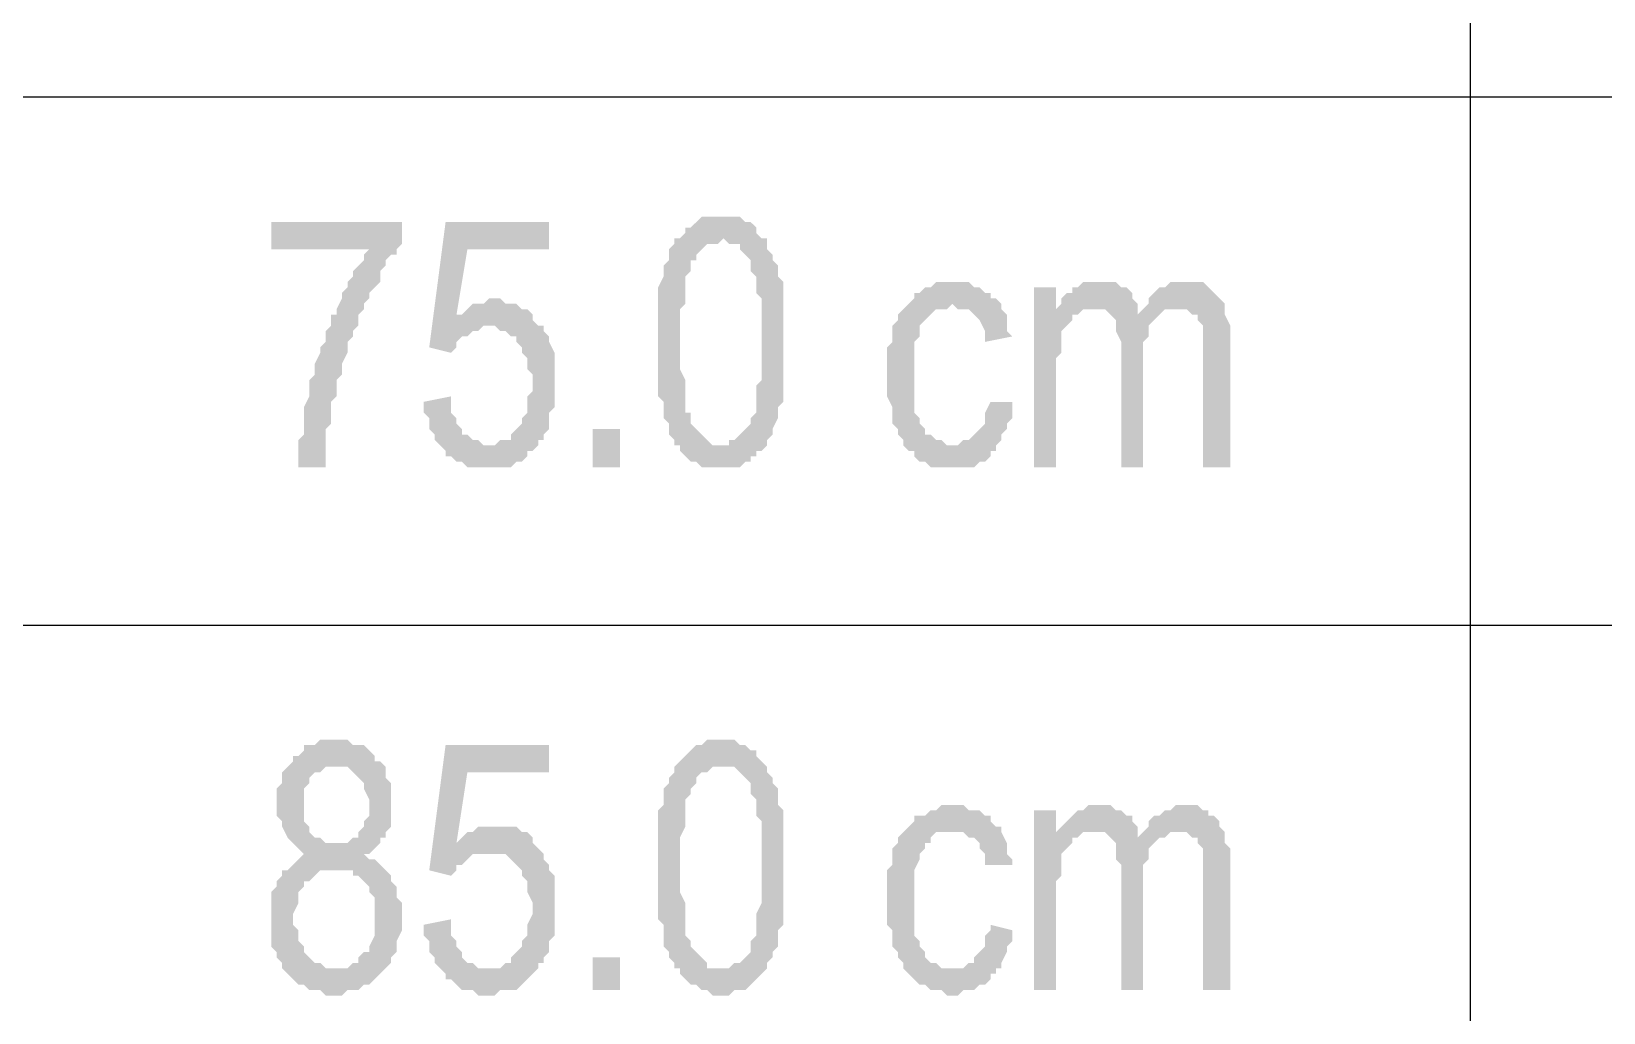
# Model space of a CAD drawing. Header units: inches. Extents: x 1387 to 2676, y -3005 to -2136.
# Drawn here: x 2560.164 to 2562.568, y -2148.621 to -2147.12 of the extents above; entities that cross this region are included whole.
import ezdxf

# ---------------------------------------------------------------- set-up
doc = ezdxf.new("R2010")
doc.units = ezdxf.units.IN
doc.header["$MEASUREMENT"] = 0
doc.layers.add('SAZE_DRAWINGS', color=7, linetype='Continuous')

msp = doc.modelspace()

# ---------------------------------------------------------------- hatches: boundary and pattern name
at = {"layer": 'SAZE_DRAWINGS'}
for points in [[(2560.730257, -2147.412061), (2560.530257, -2147.412061), (2560.530257, -2147.453728), (2560.680257, -2147.453728), (2560.671924, -2147.462061), (2560.671924, -2147.470394), (2560.66359, -2147.478728), (2560.655257, -2147.487061), (2560.655257, -2147.495394), (2560.646924, -2147.503728), (2560.646924, -2147.512061), (2560.63859, -2147.520394), (2560.63859, -2147.528728), (2560.630257, -2147.545394), (2560.630257, -2147.553728), (2560.621924, -2147.553728), (2560.621924, -2147.570394), (2560.61359, -2147.578728), (2560.61359, -2147.587061), (2560.61359, -2147.595394), (2560.605257, -2147.603728), (2560.605257, -2147.612061), (2560.596924, -2147.628728), (2560.596924, -2147.637061), (2560.596924, -2147.645394), (2560.58859, -2147.653728), (2560.58859, -2147.662061), (2560.58859, -2147.678728), (2560.58859, -2147.678728), (2560.580257, -2147.695394), (2560.580257, -2147.703728), (2560.580257, -2147.712061), (2560.580257, -2147.728728), (2560.580257, -2147.737061), (2560.571924, -2147.745394), (2560.571924, -2147.753728), (2560.571924, -2147.762061), (2560.571924, -2147.778728), (2560.571924, -2147.787061), (2560.61359, -2147.787061), (2560.61359, -2147.770394), (2560.61359, -2147.762061), (2560.61359, -2147.753728), (2560.61359, -2147.737061), (2560.61359, -2147.728728), (2560.621924, -2147.720394), (2560.621924, -2147.712061), (2560.621924, -2147.695394), (2560.621924, -2147.687061), (2560.630257, -2147.678728), (2560.630257, -2147.678728), (2560.630257, -2147.662061), (2560.630257, -2147.653728), (2560.63859, -2147.645394), (2560.63859, -2147.637061), (2560.63859, -2147.628728), (2560.646924, -2147.612061), (2560.646924, -2147.603728), (2560.646924, -2147.595394), (2560.655257, -2147.587061), (2560.655257, -2147.578728), (2560.66359, -2147.570394), (2560.66359, -2147.553728), (2560.671924, -2147.545394), (2560.671924, -2147.537061), (2560.680257, -2147.528728), (2560.680257, -2147.520394), (2560.68859, -2147.512061), (2560.696924, -2147.503728), (2560.696924, -2147.487061), (2560.705257, -2147.478728), (2560.705257, -2147.470394), (2560.71359, -2147.462061), (2560.721924, -2147.462061), (2560.721924, -2147.453728), (2560.730257, -2147.445394)], [(2560.955257, -2147.412061), (2560.796924, -2147.412061), (2560.771924, -2147.603728), (2560.805257, -2147.612061), (2560.81359, -2147.603728), (2560.81359, -2147.595394), (2560.821924, -2147.587061), (2560.830257, -2147.587061), (2560.830257, -2147.587061), (2560.83859, -2147.578728), (2560.846924, -2147.578728), (2560.855257, -2147.570394), (2560.86359, -2147.570394), (2560.93859, -2147.570394), (2560.93859, -2147.570394), (2560.930257, -2147.562061), (2560.81359, -2147.553728), (2560.830257, -2147.453728), (2560.955257, -2147.453728)], [(2561.221924, -2147.403728), (2561.18859, -2147.403728), (2561.180257, -2147.412061), (2561.180257, -2147.412061), (2561.171924, -2147.420394), (2561.16359, -2147.420394), (2561.16359, -2147.428728), (2561.155257, -2147.437061), (2561.146924, -2147.437061), (2561.221924, -2147.437061), (2561.221924, -2147.437061), (2561.230257, -2147.445394), (2561.23859, -2147.445394), (2561.246924, -2147.445394), (2561.246924, -2147.453728), (2561.255257, -2147.462061), (2561.26359, -2147.470394), (2561.26359, -2147.470394), (2561.26359, -2147.478728), (2561.26359, -2147.487061), (2561.271924, -2147.495394), (2561.271924, -2147.503728), (2561.271924, -2147.512061), (2561.271924, -2147.520394), (2561.280257, -2147.528728), (2561.280257, -2147.545394), (2561.280257, -2147.553728), (2561.280257, -2147.570394), (2561.280257, -2147.578728), (2561.280257, -2147.595394), (2561.280257, -2147.595394), (2561.280257, -2147.612061), (2561.280257, -2147.628728), (2561.280257, -2147.637061), (2561.280257, -2147.653728), (2561.271924, -2147.662061), (2561.271924, -2147.678728), (2561.271924, -2147.687061), (2561.271924, -2147.695394), (2561.271924, -2147.703728), (2561.26359, -2147.712061), (2561.26359, -2147.712061), (2561.26359, -2147.720394), (2561.26359, -2147.720394), (2561.255257, -2147.728728), (2561.246924, -2147.737061), (2561.23859, -2147.745394), (2561.230257, -2147.745394), (2561.230257, -2147.753728), (2561.221924, -2147.753728), (2561.155257, -2147.753728), (2561.155257, -2147.762061), (2561.16359, -2147.770394), (2561.171924, -2147.778728), (2561.180257, -2147.778728), (2561.18859, -2147.787061), (2561.18859, -2147.787061), (2561.196924, -2147.787061), (2561.205257, -2147.787061), (2561.221924, -2147.787061), (2561.221924, -2147.787061), (2561.230257, -2147.787061), (2561.23859, -2147.787061), (2561.246924, -2147.787061), (2561.255257, -2147.778728), (2561.26359, -2147.778728), (2561.26359, -2147.770394), (2561.271924, -2147.770394), (2561.271924, -2147.762061), (2561.280257, -2147.762061), (2561.28859, -2147.753728), (2561.28859, -2147.745394), (2561.296924, -2147.737061), (2561.296924, -2147.728728), (2561.305257, -2147.712061), (2561.305257, -2147.703728), (2561.305257, -2147.703728), (2561.305257, -2147.695394), (2561.31359, -2147.687061), (2561.31359, -2147.678728), (2561.31359, -2147.662061), (2561.31359, -2147.653728), (2561.31359, -2147.645394), (2561.31359, -2147.637061), (2561.31359, -2147.620394), (2561.31359, -2147.612061), (2561.31359, -2147.595394), (2561.31359, -2147.587061), (2561.31359, -2147.578728), (2561.31359, -2147.562061), (2561.31359, -2147.553728), (2561.31359, -2147.545394), (2561.31359, -2147.528728), (2561.31359, -2147.520394), (2561.31359, -2147.512061), (2561.31359, -2147.503728), (2561.305257, -2147.495394), (2561.305257, -2147.487061), (2561.305257, -2147.478728), (2561.296924, -2147.470394), (2561.296924, -2147.462061), (2561.28859, -2147.453728), (2561.28859, -2147.437061), (2561.280257, -2147.437061), (2561.271924, -2147.428728), (2561.271924, -2147.420394), (2561.26359, -2147.412061), (2561.255257, -2147.412061), (2561.255257, -2147.412061), (2561.246924, -2147.403728), (2561.23859, -2147.403728), (2561.230257, -2147.403728)], [(2561.146924, -2147.437061), (2561.146924, -2147.445394), (2561.13859, -2147.453728), (2561.13859, -2147.470394), (2561.130257, -2147.478728), (2561.130257, -2147.487061), (2561.130257, -2147.487061), (2561.130257, -2147.495394), (2561.121924, -2147.512061), (2561.121924, -2147.520394), (2561.121924, -2147.528728), (2561.121924, -2147.537061), (2561.121924, -2147.545394), (2561.121924, -2147.562061), (2561.121924, -2147.570394), (2561.121924, -2147.587061), (2561.121924, -2147.595394), (2561.121924, -2147.603728), (2561.121924, -2147.620394), (2561.121924, -2147.628728), (2561.121924, -2147.645394), (2561.121924, -2147.653728), (2561.121924, -2147.662061), (2561.121924, -2147.678728), (2561.130257, -2147.687061), (2561.130257, -2147.695394), (2561.130257, -2147.703728), (2561.130257, -2147.712061), (2561.13859, -2147.720394), (2561.13859, -2147.728728), (2561.13859, -2147.737061), (2561.146924, -2147.745394), (2561.146924, -2147.753728), (2561.155257, -2147.753728), (2561.221924, -2147.753728), (2561.21359, -2147.753728), (2561.205257, -2147.753728), (2561.196924, -2147.745394), (2561.196924, -2147.745394), (2561.18859, -2147.737061), (2561.180257, -2147.728728), (2561.171924, -2147.720394), (2561.171924, -2147.720394), (2561.171924, -2147.712061), (2561.171924, -2147.703728), (2561.16359, -2147.703728), (2561.16359, -2147.695394), (2561.16359, -2147.687061), (2561.16359, -2147.670394), (2561.16359, -2147.662061), (2561.16359, -2147.653728), (2561.155257, -2147.637061), (2561.155257, -2147.628728), (2561.155257, -2147.612061), (2561.155257, -2147.595394), (2561.155257, -2147.587061), (2561.155257, -2147.570394), (2561.155257, -2147.562061), (2561.155257, -2147.545394), (2561.16359, -2147.537061), (2561.16359, -2147.528728), (2561.16359, -2147.512061), (2561.16359, -2147.503728), (2561.16359, -2147.495394), (2561.171924, -2147.487061), (2561.171924, -2147.478728), (2561.171924, -2147.470394), (2561.180257, -2147.470394), (2561.180257, -2147.462061), (2561.18859, -2147.453728), (2561.196924, -2147.445394), (2561.205257, -2147.445394), (2561.21359, -2147.445394), (2561.221924, -2147.437061)], [(2561.571924, -2147.503728), (2561.571924, -2147.503728), (2561.546924, -2147.503728), (2561.53859, -2147.512061), (2561.530257, -2147.512061), (2561.521924, -2147.520394), (2561.51359, -2147.520394), (2561.51359, -2147.528728), (2561.505257, -2147.537061), (2561.496924, -2147.545394), (2561.48859, -2147.553728), (2561.48859, -2147.562061), (2561.480257, -2147.570394), (2561.480257, -2147.570394), (2561.480257, -2147.587061), (2561.480257, -2147.595394), (2561.471924, -2147.603728), (2561.471924, -2147.612061), (2561.471924, -2147.620394), (2561.471924, -2147.637061), (2561.471924, -2147.645394), (2561.471924, -2147.662061), (2561.471924, -2147.670394), (2561.471924, -2147.678728), (2561.480257, -2147.695394), (2561.480257, -2147.703728), (2561.480257, -2147.712061), (2561.480257, -2147.720394), (2561.48859, -2147.728728), (2561.48859, -2147.737061), (2561.496924, -2147.745394), (2561.496924, -2147.753728), (2561.571924, -2147.753728), (2561.571924, -2147.753728), (2561.56359, -2147.753728), (2561.555257, -2147.745394), (2561.546924, -2147.745394), (2561.53859, -2147.737061), (2561.530257, -2147.737061), (2561.530257, -2147.728728), (2561.530257, -2147.728728), (2561.521924, -2147.720394), (2561.521924, -2147.712061), (2561.51359, -2147.703728), (2561.51359, -2147.695394), (2561.51359, -2147.678728), (2561.51359, -2147.670394), (2561.51359, -2147.662061), (2561.51359, -2147.645394), (2561.51359, -2147.645394), (2561.51359, -2147.628728), (2561.51359, -2147.620394), (2561.51359, -2147.612061), (2561.51359, -2147.595394), (2561.521924, -2147.587061), (2561.521924, -2147.578728), (2561.521924, -2147.570394), (2561.530257, -2147.562061), (2561.530257, -2147.562061), (2561.53859, -2147.553728), (2561.53859, -2147.553728), (2561.546924, -2147.545394), (2561.555257, -2147.545394), (2561.56359, -2147.545394), (2561.571924, -2147.537061), (2561.646924, -2147.537061), (2561.63859, -2147.528728), (2561.630257, -2147.528728), (2561.630257, -2147.520394), (2561.621924, -2147.520394), (2561.61359, -2147.512061), (2561.605257, -2147.512061), (2561.596924, -2147.503728), (2561.58859, -2147.503728), (2561.580257, -2147.503728)], [(2561.730257, -2147.512061), (2561.696924, -2147.512061), (2561.696924, -2147.787061), (2561.730257, -2147.787061), (2561.730257, -2147.637061), (2561.730257, -2147.637061), (2561.730257, -2147.620394), (2561.73859, -2147.612061), (2561.73859, -2147.603728), (2561.73859, -2147.595394), (2561.73859, -2147.587061), (2561.73859, -2147.578728), (2561.746924, -2147.570394), (2561.755257, -2147.562061), (2561.755257, -2147.553728), (2561.76359, -2147.553728), (2561.730257, -2147.545394)], [(2561.796924, -2147.503728), (2561.771924, -2147.503728), (2561.76359, -2147.512061), (2561.755257, -2147.512061), (2561.755257, -2147.520394), (2561.746924, -2147.520394), (2561.73859, -2147.528728), (2561.73859, -2147.537061), (2561.78859, -2147.545394), (2561.78859, -2147.545394), (2561.796924, -2147.545394), (2561.805257, -2147.545394), (2561.81359, -2147.553728), (2561.855257, -2147.553728), (2561.855257, -2147.545394), (2561.855257, -2147.537061), (2561.846924, -2147.528728), (2561.846924, -2147.520394), (2561.83859, -2147.512061), (2561.83859, -2147.512061), (2561.830257, -2147.512061), (2561.821924, -2147.503728), (2561.81359, -2147.503728), (2561.805257, -2147.503728)], [(2561.930257, -2147.503728), (2561.930257, -2147.503728), (2561.905257, -2147.503728), (2561.896924, -2147.512061), (2561.88859, -2147.512061), (2561.880257, -2147.520394), (2561.871924, -2147.528728), (2561.871924, -2147.537061), (2561.86359, -2147.545394), (2561.921924, -2147.545394), (2561.921924, -2147.545394), (2561.930257, -2147.545394), (2561.93859, -2147.553728), (2561.946924, -2147.553728), (2561.946924, -2147.562061), (2561.955257, -2147.570394), (2561.955257, -2147.578728), (2561.955257, -2147.587061), (2561.955257, -2147.595394), (2561.955257, -2147.612061), (2561.955257, -2147.787061), (2561.996924, -2147.787061), (2561.996924, -2147.595394), (2561.996924, -2147.595394), (2561.996924, -2147.578728), (2561.996924, -2147.570394), (2561.98859, -2147.553728), (2561.98859, -2147.545394), (2561.98859, -2147.537061), (2561.980257, -2147.528728), (2561.980257, -2147.528728), (2561.971924, -2147.520394), (2561.96359, -2147.512061), (2561.96359, -2147.512061), (2561.955257, -2147.503728), (2561.946924, -2147.503728), (2561.93859, -2147.503728)], [(2560.871924, -2147.528728), (2560.871924, -2147.528728), (2560.86359, -2147.528728), (2560.855257, -2147.537061), (2560.846924, -2147.537061), (2560.83859, -2147.537061), (2560.830257, -2147.545394), (2560.821924, -2147.553728), (2560.81359, -2147.553728), (2560.930257, -2147.562061), (2560.930257, -2147.553728), (2560.921924, -2147.545394), (2560.91359, -2147.545394), (2560.905257, -2147.537061), (2560.896924, -2147.537061), (2560.88859, -2147.537061), (2560.880257, -2147.528728)], [(2561.646924, -2147.537061), (2561.571924, -2147.537061), (2561.580257, -2147.545394), (2561.596924, -2147.545394), (2561.605257, -2147.553728), (2561.61359, -2147.562061), (2561.61359, -2147.562061), (2561.621924, -2147.578728), (2561.621924, -2147.587061), (2561.621924, -2147.595394), (2561.66359, -2147.587061), (2561.66359, -2147.587061), (2561.655257, -2147.578728), (2561.655257, -2147.562061), (2561.655257, -2147.553728), (2561.646924, -2147.545394)], [(2561.73859, -2147.537061), (2561.730257, -2147.545394), (2561.76359, -2147.553728), (2561.771924, -2147.545394), (2561.780257, -2147.545394), (2561.78859, -2147.545394)], [(2561.86359, -2147.545394), (2561.855257, -2147.553728), (2561.81359, -2147.553728), (2561.821924, -2147.562061), (2561.821924, -2147.562061), (2561.821924, -2147.570394), (2561.821924, -2147.578728), (2561.830257, -2147.595394), (2561.830257, -2147.603728), (2561.830257, -2147.787061), (2561.86359, -2147.787061), (2561.86359, -2147.620394), (2561.86359, -2147.620394), (2561.86359, -2147.603728), (2561.86359, -2147.595394), (2561.871924, -2147.587061), (2561.871924, -2147.578728), (2561.871924, -2147.570394), (2561.880257, -2147.562061), (2561.880257, -2147.562061), (2561.88859, -2147.553728), (2561.896924, -2147.545394), (2561.905257, -2147.545394), (2561.91359, -2147.545394), (2561.921924, -2147.545394)], [(2560.93859, -2147.570394), (2560.86359, -2147.570394), (2560.871924, -2147.570394), (2560.880257, -2147.578728), (2560.88859, -2147.578728), (2560.896924, -2147.587061), (2560.905257, -2147.587061), (2560.905257, -2147.595394), (2560.91359, -2147.603728), (2560.91359, -2147.612061), (2560.921924, -2147.620394), (2560.921924, -2147.628728), (2560.921924, -2147.637061), (2560.930257, -2147.645394), (2560.930257, -2147.662061), (2560.930257, -2147.662061), (2560.930257, -2147.670394), (2560.921924, -2147.678728), (2560.921924, -2147.695394), (2560.921924, -2147.703728), (2560.91359, -2147.712061), (2560.91359, -2147.720394), (2560.905257, -2147.728728), (2560.905257, -2147.728728), (2560.896924, -2147.737061), (2560.896924, -2147.745394), (2560.88859, -2147.745394), (2560.880257, -2147.745394), (2560.871924, -2147.753728), (2560.86359, -2147.753728), (2560.93859, -2147.753728), (2560.93859, -2147.745394), (2560.946924, -2147.745394), (2560.946924, -2147.737061), (2560.955257, -2147.728728), (2560.955257, -2147.720394), (2560.955257, -2147.703728), (2560.96359, -2147.695394), (2560.96359, -2147.687061), (2560.96359, -2147.678728), (2560.96359, -2147.662061), (2560.96359, -2147.653728), (2560.96359, -2147.653728), (2560.96359, -2147.637061), (2560.96359, -2147.628728), (2560.96359, -2147.620394), (2560.96359, -2147.612061), (2560.955257, -2147.595394), (2560.955257, -2147.587061), (2560.946924, -2147.578728), (2560.946924, -2147.570394)], [(2560.805257, -2147.678728), (2560.76359, -2147.687061), (2560.76359, -2147.687061), (2560.76359, -2147.703728), (2560.771924, -2147.712061), (2560.771924, -2147.720394), (2560.771924, -2147.728728), (2560.780257, -2147.737061), (2560.780257, -2147.745394), (2560.78859, -2147.753728), (2560.796924, -2147.762061), (2560.796924, -2147.770394), (2560.805257, -2147.770394), (2560.81359, -2147.778728), (2560.821924, -2147.778728), (2560.830257, -2147.787061), (2560.83859, -2147.787061), (2560.846924, -2147.787061), (2560.855257, -2147.787061), (2560.86359, -2147.787061), (2560.86359, -2147.787061), (2560.871924, -2147.787061), (2560.880257, -2147.787061), (2560.88859, -2147.787061), (2560.896924, -2147.787061), (2560.905257, -2147.778728), (2560.91359, -2147.778728), (2560.921924, -2147.770394), (2560.921924, -2147.762061), (2560.930257, -2147.762061), (2560.93859, -2147.753728), (2560.86359, -2147.753728), (2560.86359, -2147.753728), (2560.855257, -2147.753728), (2560.846924, -2147.745394), (2560.83859, -2147.745394), (2560.830257, -2147.737061), (2560.821924, -2147.737061), (2560.821924, -2147.728728), (2560.81359, -2147.720394), (2560.81359, -2147.712061), (2560.805257, -2147.703728), (2560.805257, -2147.695394)], [(2561.630257, -2147.687061), (2561.630257, -2147.687061), (2561.621924, -2147.703728), (2561.621924, -2147.720394), (2561.61359, -2147.728728), (2561.605257, -2147.737061), (2561.605257, -2147.737061), (2561.596924, -2147.745394), (2561.58859, -2147.745394), (2561.580257, -2147.753728), (2561.571924, -2147.753728), (2561.496924, -2147.753728), (2561.505257, -2147.762061), (2561.51359, -2147.762061), (2561.51359, -2147.770394), (2561.521924, -2147.778728), (2561.530257, -2147.778728), (2561.53859, -2147.787061), (2561.546924, -2147.787061), (2561.555257, -2147.787061), (2561.56359, -2147.787061), (2561.571924, -2147.787061), (2561.580257, -2147.787061), (2561.58859, -2147.787061), (2561.596924, -2147.787061), (2561.605257, -2147.787061), (2561.61359, -2147.778728), (2561.621924, -2147.778728), (2561.630257, -2147.770394), (2561.630257, -2147.762061), (2561.63859, -2147.762061), (2561.63859, -2147.753728), (2561.646924, -2147.745394), (2561.646924, -2147.737061), (2561.655257, -2147.728728), (2561.655257, -2147.720394), (2561.66359, -2147.712061), (2561.66359, -2147.703728), (2561.66359, -2147.687061)], [(2560.630257, -2148.203728), (2560.605257, -2148.203728), (2560.596924, -2148.212061), (2560.580257, -2148.212061), (2560.580257, -2148.220394), (2560.571924, -2148.228728), (2560.56359, -2148.228728), (2560.56359, -2148.237061), (2560.555257, -2148.245394), (2560.546924, -2148.253728), (2560.546924, -2148.262061), (2560.546924, -2148.270394), (2560.53859, -2148.278728), (2560.53859, -2148.295394), (2560.53859, -2148.303728), (2560.53859, -2148.312061), (2560.53859, -2148.320394), (2560.546924, -2148.328728), (2560.546924, -2148.337061), (2560.555257, -2148.353728), (2560.555257, -2148.353728), (2560.555257, -2148.353728), (2560.56359, -2148.362061), (2560.571924, -2148.370394), (2560.580257, -2148.378728), (2560.58859, -2148.378728), (2560.580257, -2148.378728), (2560.571924, -2148.387061), (2560.571924, -2148.387061), (2560.56359, -2148.395394), (2560.555257, -2148.403728), (2560.546924, -2148.403728), (2560.546924, -2148.412061), (2560.53859, -2148.420394), (2560.53859, -2148.428728), (2560.530257, -2148.437061), (2560.530257, -2148.445394), (2560.530257, -2148.453728), (2560.530257, -2148.462061), (2560.530257, -2148.478728), (2560.530257, -2148.487061), (2560.530257, -2148.495394), (2560.530257, -2148.503728), (2560.530257, -2148.520394), (2560.53859, -2148.528728), (2560.53859, -2148.537061), (2560.546924, -2148.545394), (2560.546924, -2148.553728), (2560.555257, -2148.562061), (2560.630257, -2148.553728), (2560.621924, -2148.553728), (2560.61359, -2148.553728), (2560.605257, -2148.545394), (2560.596924, -2148.545394), (2560.58859, -2148.537061), (2560.580257, -2148.528728), (2560.580257, -2148.520394), (2560.571924, -2148.512061), (2560.571924, -2148.503728), (2560.571924, -2148.495394), (2560.56359, -2148.487061), (2560.56359, -2148.478728), (2560.56359, -2148.470394), (2560.571924, -2148.453728), (2560.571924, -2148.445394), (2560.571924, -2148.437061), (2560.580257, -2148.428728), (2560.580257, -2148.420394), (2560.58859, -2148.420394), (2560.596924, -2148.412061), (2560.605257, -2148.403728), (2560.61359, -2148.403728), (2560.621924, -2148.403728), (2560.630257, -2148.403728), (2560.705257, -2148.403728), (2560.696924, -2148.395394), (2560.68859, -2148.387061), (2560.680257, -2148.387061), (2560.671924, -2148.378728), (2560.671924, -2148.378728), (2560.680257, -2148.378728), (2560.68859, -2148.370394), (2560.696924, -2148.362061), (2560.630257, -2148.362061), (2560.621924, -2148.362061), (2560.61359, -2148.362061), (2560.605257, -2148.353728), (2560.596924, -2148.353728), (2560.58859, -2148.345394), (2560.58859, -2148.337061), (2560.580257, -2148.328728), (2560.580257, -2148.320394), (2560.580257, -2148.312061), (2560.580257, -2148.303728), (2560.580257, -2148.295394), (2560.580257, -2148.287061), (2560.580257, -2148.278728), (2560.58859, -2148.270394), (2560.58859, -2148.262061), (2560.596924, -2148.253728), (2560.605257, -2148.253728), (2560.61359, -2148.245394), (2560.621924, -2148.245394), (2560.630257, -2148.245394), (2560.696924, -2148.237061), (2560.68859, -2148.237061), (2560.68859, -2148.228728), (2560.680257, -2148.220394), (2560.680257, -2148.220394), (2560.671924, -2148.212061), (2560.66359, -2148.212061), (2560.655257, -2148.212061), (2560.646924, -2148.203728), (2560.63859, -2148.203728)], [(2560.955257, -2148.212061), (2560.796924, -2148.212061), (2560.771924, -2148.403728), (2560.805257, -2148.412061), (2560.81359, -2148.403728), (2560.81359, -2148.395394), (2560.821924, -2148.395394), (2560.830257, -2148.387061), (2560.830257, -2148.387061), (2560.83859, -2148.378728), (2560.846924, -2148.378728), (2560.855257, -2148.378728), (2560.86359, -2148.378728), (2560.93859, -2148.370394), (2560.93859, -2148.370394), (2560.930257, -2148.362061), (2560.81359, -2148.362061), (2560.830257, -2148.253728), (2560.955257, -2148.253728)], [(2561.221924, -2148.203728), (2561.196924, -2148.203728), (2561.18859, -2148.212061), (2561.180257, -2148.212061), (2561.171924, -2148.220394), (2561.16359, -2148.228728), (2561.16359, -2148.228728), (2561.155257, -2148.237061), (2561.146924, -2148.245394), (2561.221924, -2148.245394), (2561.221924, -2148.245394), (2561.230257, -2148.245394), (2561.23859, -2148.245394), (2561.246924, -2148.253728), (2561.246924, -2148.253728), (2561.255257, -2148.262061), (2561.26359, -2148.270394), (2561.26359, -2148.278728), (2561.26359, -2148.278728), (2561.26359, -2148.287061), (2561.271924, -2148.295394), (2561.271924, -2148.303728), (2561.271924, -2148.312061), (2561.271924, -2148.320394), (2561.280257, -2148.328728), (2561.280257, -2148.345394), (2561.280257, -2148.353728), (2561.280257, -2148.370394), (2561.280257, -2148.387061), (2561.280257, -2148.395394), (2561.280257, -2148.403728), (2561.280257, -2148.420394), (2561.280257, -2148.428728), (2561.280257, -2148.445394), (2561.280257, -2148.453728), (2561.271924, -2148.470394), (2561.271924, -2148.478728), (2561.271924, -2148.487061), (2561.271924, -2148.495394), (2561.271924, -2148.503728), (2561.26359, -2148.512061), (2561.26359, -2148.520394), (2561.26359, -2148.520394), (2561.26359, -2148.528728), (2561.255257, -2148.537061), (2561.246924, -2148.545394), (2561.23859, -2148.545394), (2561.230257, -2148.553728), (2561.230257, -2148.553728), (2561.221924, -2148.553728), (2561.155257, -2148.553728), (2561.155257, -2148.562061), (2561.16359, -2148.570394), (2561.171924, -2148.578728), (2561.180257, -2148.578728), (2561.18859, -2148.587061), (2561.18859, -2148.587061), (2561.196924, -2148.587061), (2561.205257, -2148.595394), (2561.221924, -2148.595394), (2561.221924, -2148.595394), (2561.230257, -2148.595394), (2561.23859, -2148.587061), (2561.246924, -2148.587061), (2561.255257, -2148.587061), (2561.26359, -2148.578728), (2561.26359, -2148.578728), (2561.271924, -2148.570394), (2561.271924, -2148.570394), (2561.280257, -2148.562061), (2561.28859, -2148.553728), (2561.28859, -2148.545394), (2561.296924, -2148.537061), (2561.296924, -2148.528728), (2561.305257, -2148.520394), (2561.305257, -2148.503728), (2561.305257, -2148.503728), (2561.305257, -2148.495394), (2561.31359, -2148.487061), (2561.31359, -2148.478728), (2561.31359, -2148.470394), (2561.31359, -2148.453728), (2561.31359, -2148.445394), (2561.31359, -2148.437061), (2561.31359, -2148.420394), (2561.31359, -2148.412061), (2561.31359, -2148.395394), (2561.31359, -2148.395394), (2561.31359, -2148.378728), (2561.31359, -2148.370394), (2561.31359, -2148.353728), (2561.31359, -2148.345394), (2561.31359, -2148.337061), (2561.31359, -2148.328728), (2561.31359, -2148.320394), (2561.31359, -2148.312061), (2561.305257, -2148.303728), (2561.305257, -2148.287061), (2561.305257, -2148.278728), (2561.296924, -2148.270394), (2561.296924, -2148.262061), (2561.28859, -2148.253728), (2561.28859, -2148.245394), (2561.280257, -2148.237061), (2561.271924, -2148.228728), (2561.271924, -2148.220394), (2561.26359, -2148.220394), (2561.255257, -2148.212061), (2561.255257, -2148.212061), (2561.246924, -2148.212061), (2561.23859, -2148.203728), (2561.230257, -2148.203728)], [(2560.696924, -2148.237061), (2560.630257, -2148.245394), (2560.630257, -2148.245394), (2560.646924, -2148.245394), (2560.655257, -2148.253728), (2560.66359, -2148.262061), (2560.66359, -2148.262061), (2560.671924, -2148.270394), (2560.671924, -2148.278728), (2560.680257, -2148.295394), (2560.680257, -2148.303728), (2560.680257, -2148.312061), (2560.680257, -2148.320394), (2560.671924, -2148.328728), (2560.671924, -2148.337061), (2560.66359, -2148.345394), (2560.66359, -2148.353728), (2560.655257, -2148.353728), (2560.646924, -2148.362061), (2560.63859, -2148.362061), (2560.630257, -2148.362061), (2560.696924, -2148.362061), (2560.696924, -2148.353728), (2560.705257, -2148.353728), (2560.705257, -2148.345394), (2560.71359, -2148.337061), (2560.71359, -2148.328728), (2560.71359, -2148.312061), (2560.71359, -2148.303728), (2560.71359, -2148.295394), (2560.71359, -2148.287061), (2560.71359, -2148.278728), (2560.71359, -2148.270394), (2560.705257, -2148.262061), (2560.705257, -2148.245394)], [(2561.146924, -2148.245394), (2561.146924, -2148.253728), (2561.13859, -2148.262061), (2561.13859, -2148.270394), (2561.130257, -2148.278728), (2561.130257, -2148.287061), (2561.130257, -2148.295394), (2561.130257, -2148.303728), (2561.121924, -2148.312061), (2561.121924, -2148.320394), (2561.121924, -2148.328728), (2561.121924, -2148.337061), (2561.121924, -2148.353728), (2561.121924, -2148.362061), (2561.121924, -2148.370394), (2561.121924, -2148.387061), (2561.121924, -2148.395394), (2561.121924, -2148.403728), (2561.121924, -2148.420394), (2561.121924, -2148.428728), (2561.121924, -2148.445394), (2561.121924, -2148.453728), (2561.121924, -2148.470394), (2561.121924, -2148.478728), (2561.130257, -2148.487061), (2561.130257, -2148.495394), (2561.130257, -2148.503728), (2561.130257, -2148.520394), (2561.13859, -2148.528728), (2561.13859, -2148.528728), (2561.13859, -2148.537061), (2561.146924, -2148.545394), (2561.146924, -2148.553728), (2561.155257, -2148.553728), (2561.221924, -2148.553728), (2561.21359, -2148.553728), (2561.205257, -2148.553728), (2561.196924, -2148.553728), (2561.196924, -2148.545394), (2561.18859, -2148.537061), (2561.180257, -2148.528728), (2561.171924, -2148.520394), (2561.171924, -2148.520394), (2561.171924, -2148.520394), (2561.171924, -2148.512061), (2561.16359, -2148.503728), (2561.16359, -2148.495394), (2561.16359, -2148.487061), (2561.16359, -2148.478728), (2561.16359, -2148.462061), (2561.16359, -2148.453728), (2561.155257, -2148.437061), (2561.155257, -2148.428728), (2561.155257, -2148.412061), (2561.155257, -2148.395394), (2561.155257, -2148.387061), (2561.155257, -2148.378728), (2561.155257, -2148.362061), (2561.155257, -2148.353728), (2561.16359, -2148.337061), (2561.16359, -2148.328728), (2561.16359, -2148.320394), (2561.16359, -2148.303728), (2561.16359, -2148.295394), (2561.171924, -2148.287061), (2561.171924, -2148.278728), (2561.171924, -2148.278728), (2561.180257, -2148.270394), (2561.180257, -2148.262061), (2561.18859, -2148.253728), (2561.196924, -2148.253728), (2561.205257, -2148.245394), (2561.21359, -2148.245394), (2561.221924, -2148.245394)], [(2561.571924, -2148.303728), (2561.571924, -2148.303728), (2561.555257, -2148.303728), (2561.546924, -2148.312061), (2561.53859, -2148.312061), (2561.530257, -2148.320394), (2561.521924, -2148.320394), (2561.51359, -2148.320394), (2561.51359, -2148.328728), (2561.505257, -2148.337061), (2561.496924, -2148.345394), (2561.48859, -2148.353728), (2561.48859, -2148.362061), (2561.480257, -2148.370394), (2561.480257, -2148.378728), (2561.480257, -2148.387061), (2561.480257, -2148.395394), (2561.471924, -2148.403728), (2561.471924, -2148.412061), (2561.471924, -2148.428728), (2561.471924, -2148.437061), (2561.471924, -2148.453728), (2561.471924, -2148.462061), (2561.471924, -2148.470394), (2561.471924, -2148.487061), (2561.480257, -2148.495394), (2561.480257, -2148.503728), (2561.480257, -2148.512061), (2561.480257, -2148.520394), (2561.48859, -2148.528728), (2561.48859, -2148.537061), (2561.496924, -2148.545394), (2561.496924, -2148.553728), (2561.571924, -2148.553728), (2561.571924, -2148.553728), (2561.56359, -2148.553728), (2561.555257, -2148.553728), (2561.546924, -2148.545394), (2561.53859, -2148.545394), (2561.530257, -2148.537061), (2561.530257, -2148.528728), (2561.530257, -2148.528728), (2561.521924, -2148.520394), (2561.521924, -2148.512061), (2561.51359, -2148.503728), (2561.51359, -2148.495394), (2561.51359, -2148.487061), (2561.51359, -2148.470394), (2561.51359, -2148.462061), (2561.51359, -2148.445394), (2561.51359, -2148.445394), (2561.51359, -2148.437061), (2561.51359, -2148.420394), (2561.51359, -2148.412061), (2561.51359, -2148.403728), (2561.521924, -2148.387061), (2561.521924, -2148.378728), (2561.521924, -2148.378728), (2561.530257, -2148.370394), (2561.530257, -2148.362061), (2561.53859, -2148.362061), (2561.53859, -2148.353728), (2561.546924, -2148.345394), (2561.555257, -2148.345394), (2561.56359, -2148.345394), (2561.571924, -2148.345394), (2561.646924, -2148.337061), (2561.63859, -2148.337061), (2561.630257, -2148.328728), (2561.630257, -2148.320394), (2561.621924, -2148.320394), (2561.61359, -2148.312061), (2561.605257, -2148.312061), (2561.596924, -2148.312061), (2561.58859, -2148.303728), (2561.580257, -2148.303728)], [(2561.730257, -2148.312061), (2561.696924, -2148.312061), (2561.696924, -2148.587061), (2561.730257, -2148.587061), (2561.730257, -2148.445394), (2561.730257, -2148.437061), (2561.730257, -2148.420394), (2561.73859, -2148.412061), (2561.73859, -2148.403728), (2561.73859, -2148.395394), (2561.73859, -2148.387061), (2561.73859, -2148.378728), (2561.746924, -2148.370394), (2561.755257, -2148.362061), (2561.755257, -2148.353728), (2561.76359, -2148.353728), (2561.730257, -2148.345394)], [(2561.796924, -2148.303728), (2561.780257, -2148.303728), (2561.771924, -2148.312061), (2561.76359, -2148.312061), (2561.755257, -2148.320394), (2561.755257, -2148.320394), (2561.746924, -2148.328728), (2561.73859, -2148.337061), (2561.73859, -2148.337061), (2561.78859, -2148.345394), (2561.78859, -2148.345394), (2561.796924, -2148.345394), (2561.805257, -2148.345394), (2561.81359, -2148.353728), (2561.855257, -2148.353728), (2561.855257, -2148.345394), (2561.855257, -2148.337061), (2561.846924, -2148.328728), (2561.846924, -2148.320394), (2561.83859, -2148.320394), (2561.83859, -2148.320394), (2561.830257, -2148.312061), (2561.821924, -2148.312061), (2561.81359, -2148.303728), (2561.805257, -2148.303728)], [(2561.930257, -2148.303728), (2561.930257, -2148.303728), (2561.91359, -2148.303728), (2561.905257, -2148.312061), (2561.896924, -2148.312061), (2561.88859, -2148.320394), (2561.880257, -2148.320394), (2561.871924, -2148.328728), (2561.871924, -2148.337061), (2561.86359, -2148.345394), (2561.921924, -2148.345394), (2561.921924, -2148.345394), (2561.930257, -2148.345394), (2561.93859, -2148.353728), (2561.946924, -2148.353728), (2561.946924, -2148.362061), (2561.955257, -2148.370394), (2561.955257, -2148.378728), (2561.955257, -2148.387061), (2561.955257, -2148.395394), (2561.955257, -2148.412061), (2561.955257, -2148.587061), (2561.996924, -2148.587061), (2561.996924, -2148.395394), (2561.996924, -2148.395394), (2561.996924, -2148.378728), (2561.996924, -2148.370394), (2561.98859, -2148.362061), (2561.98859, -2148.353728), (2561.98859, -2148.345394), (2561.980257, -2148.337061), (2561.980257, -2148.328728), (2561.971924, -2148.320394), (2561.96359, -2148.320394), (2561.96359, -2148.312061), (2561.955257, -2148.312061), (2561.946924, -2148.303728), (2561.93859, -2148.303728)], [(2560.871924, -2148.337061), (2560.871924, -2148.337061), (2560.846924, -2148.337061), (2560.83859, -2148.345394), (2560.830257, -2148.345394), (2560.821924, -2148.353728), (2560.81359, -2148.362061), (2560.930257, -2148.362061), (2560.930257, -2148.353728), (2560.921924, -2148.345394), (2560.91359, -2148.345394), (2560.905257, -2148.337061), (2560.896924, -2148.337061), (2560.88859, -2148.337061), (2560.880257, -2148.337061)], [(2561.646924, -2148.337061), (2561.571924, -2148.345394), (2561.571924, -2148.345394), (2561.58859, -2148.345394), (2561.596924, -2148.353728), (2561.605257, -2148.353728), (2561.61359, -2148.362061), (2561.61359, -2148.370394), (2561.621924, -2148.378728), (2561.621924, -2148.387061), (2561.621924, -2148.395394), (2561.66359, -2148.395394), (2561.66359, -2148.387061), (2561.655257, -2148.378728), (2561.655257, -2148.370394), (2561.655257, -2148.362061), (2561.646924, -2148.345394)], [(2561.73859, -2148.337061), (2561.730257, -2148.345394), (2561.76359, -2148.353728), (2561.771924, -2148.345394), (2561.780257, -2148.345394), (2561.78859, -2148.345394)], [(2561.86359, -2148.345394), (2561.855257, -2148.353728), (2561.81359, -2148.353728), (2561.821924, -2148.362061), (2561.821924, -2148.362061), (2561.821924, -2148.370394), (2561.821924, -2148.387061), (2561.830257, -2148.395394), (2561.830257, -2148.403728), (2561.830257, -2148.587061), (2561.86359, -2148.587061), (2561.86359, -2148.428728), (2561.86359, -2148.420394), (2561.86359, -2148.412061), (2561.86359, -2148.395394), (2561.871924, -2148.387061), (2561.871924, -2148.378728), (2561.871924, -2148.370394), (2561.880257, -2148.362061), (2561.880257, -2148.362061), (2561.88859, -2148.353728), (2561.896924, -2148.353728), (2561.905257, -2148.345394), (2561.91359, -2148.345394), (2561.921924, -2148.345394)], [(2560.93859, -2148.370394), (2560.86359, -2148.378728), (2560.86359, -2148.378728), (2560.88859, -2148.378728), (2560.896924, -2148.387061), (2560.905257, -2148.395394), (2560.905257, -2148.395394), (2560.91359, -2148.403728), (2560.91359, -2148.412061), (2560.921924, -2148.420394), (2560.921924, -2148.428728), (2560.921924, -2148.437061), (2560.930257, -2148.453728), (2560.930257, -2148.462061), (2560.930257, -2148.462061), (2560.930257, -2148.470394), (2560.921924, -2148.487061), (2560.921924, -2148.495394), (2560.921924, -2148.503728), (2560.91359, -2148.512061), (2560.91359, -2148.520394), (2560.905257, -2148.528728), (2560.905257, -2148.528728), (2560.896924, -2148.537061), (2560.896924, -2148.545394), (2560.88859, -2148.545394), (2560.880257, -2148.553728), (2560.871924, -2148.553728), (2560.86359, -2148.553728), (2560.93859, -2148.553728), (2560.93859, -2148.545394), (2560.946924, -2148.545394), (2560.946924, -2148.537061), (2560.955257, -2148.528728), (2560.955257, -2148.520394), (2560.955257, -2148.512061), (2560.96359, -2148.503728), (2560.96359, -2148.487061), (2560.96359, -2148.478728), (2560.96359, -2148.470394), (2560.96359, -2148.453728), (2560.96359, -2148.453728), (2560.96359, -2148.445394), (2560.96359, -2148.428728), (2560.96359, -2148.420394), (2560.96359, -2148.412061), (2560.955257, -2148.403728), (2560.955257, -2148.395394), (2560.946924, -2148.387061), (2560.946924, -2148.378728)], [(2560.705257, -2148.403728), (2560.630257, -2148.403728), (2560.655257, -2148.403728), (2560.655257, -2148.412061), (2560.66359, -2148.412061), (2560.671924, -2148.420394), (2560.680257, -2148.428728), (2560.680257, -2148.437061), (2560.68859, -2148.445394), (2560.68859, -2148.453728), (2560.68859, -2148.470394), (2560.68859, -2148.478728), (2560.68859, -2148.487061), (2560.68859, -2148.495394), (2560.68859, -2148.503728), (2560.680257, -2148.520394), (2560.680257, -2148.528728), (2560.671924, -2148.528728), (2560.66359, -2148.537061), (2560.66359, -2148.545394), (2560.655257, -2148.545394), (2560.646924, -2148.553728), (2560.63859, -2148.553728), (2560.630257, -2148.553728), (2560.555257, -2148.562061), (2560.555257, -2148.562061), (2560.56359, -2148.570394), (2560.571924, -2148.578728), (2560.580257, -2148.578728), (2560.58859, -2148.587061), (2560.596924, -2148.587061), (2560.605257, -2148.587061), (2560.61359, -2148.595394), (2560.621924, -2148.595394), (2560.630257, -2148.595394), (2560.630257, -2148.595394), (2560.63859, -2148.595394), (2560.646924, -2148.587061), (2560.655257, -2148.587061), (2560.66359, -2148.587061), (2560.671924, -2148.578728), (2560.680257, -2148.578728), (2560.68859, -2148.570394), (2560.696924, -2148.562061), (2560.696924, -2148.562061), (2560.705257, -2148.553728), (2560.71359, -2148.545394), (2560.71359, -2148.537061), (2560.721924, -2148.528728), (2560.721924, -2148.520394), (2560.721924, -2148.512061), (2560.730257, -2148.495394), (2560.730257, -2148.487061), (2560.730257, -2148.478728), (2560.730257, -2148.478728), (2560.730257, -2148.462061), (2560.730257, -2148.453728), (2560.721924, -2148.445394), (2560.721924, -2148.437061), (2560.721924, -2148.428728), (2560.71359, -2148.420394), (2560.71359, -2148.412061)], [(2560.805257, -2148.478728), (2560.76359, -2148.487061), (2560.76359, -2148.503728), (2560.771924, -2148.512061), (2560.771924, -2148.520394), (2560.771924, -2148.528728), (2560.780257, -2148.537061), (2560.780257, -2148.545394), (2560.78859, -2148.553728), (2560.796924, -2148.562061), (2560.796924, -2148.570394), (2560.805257, -2148.570394), (2560.81359, -2148.578728), (2560.821924, -2148.587061), (2560.830257, -2148.587061), (2560.83859, -2148.587061), (2560.846924, -2148.595394), (2560.855257, -2148.595394), (2560.86359, -2148.595394), (2560.86359, -2148.595394), (2560.871924, -2148.595394), (2560.880257, -2148.587061), (2560.88859, -2148.587061), (2560.896924, -2148.587061), (2560.905257, -2148.587061), (2560.91359, -2148.578728), (2560.921924, -2148.570394), (2560.921924, -2148.570394), (2560.930257, -2148.562061), (2560.93859, -2148.553728), (2560.86359, -2148.553728), (2560.86359, -2148.553728), (2560.855257, -2148.553728), (2560.846924, -2148.553728), (2560.83859, -2148.545394), (2560.830257, -2148.545394), (2560.821924, -2148.537061), (2560.821924, -2148.528728), (2560.81359, -2148.520394), (2560.81359, -2148.512061), (2560.805257, -2148.503728), (2560.805257, -2148.495394)], [(2561.630257, -2148.487061), (2561.630257, -2148.495394), (2561.621924, -2148.503728), (2561.621924, -2148.520394), (2561.61359, -2148.528728), (2561.605257, -2148.537061), (2561.605257, -2148.545394), (2561.596924, -2148.545394), (2561.58859, -2148.553728), (2561.580257, -2148.553728), (2561.571924, -2148.553728), (2561.496924, -2148.553728), (2561.505257, -2148.562061), (2561.51359, -2148.570394), (2561.51359, -2148.570394), (2561.521924, -2148.578728), (2561.530257, -2148.578728), (2561.53859, -2148.587061), (2561.546924, -2148.587061), (2561.555257, -2148.587061), (2561.56359, -2148.595394), (2561.571924, -2148.595394), (2561.580257, -2148.595394), (2561.58859, -2148.587061), (2561.596924, -2148.587061), (2561.605257, -2148.587061), (2561.61359, -2148.578728), (2561.621924, -2148.578728), (2561.630257, -2148.570394), (2561.630257, -2148.562061), (2561.63859, -2148.562061), (2561.63859, -2148.553728), (2561.646924, -2148.553728), (2561.646924, -2148.545394), (2561.655257, -2148.528728), (2561.655257, -2148.520394), (2561.66359, -2148.512061), (2561.66359, -2148.503728), (2561.66359, -2148.495394)]]:
    msp.add_hatch(color=3, dxfattribs=at).paths.add_polyline_path(points)

# ---------------------------------------------------------------- linework, layer by layer
at = {"layer": 'SAZE_DRAWINGS', "color": 3}
for points in [[(2562.36359, -2144.820394), (2562.36359, -2154.445394)], [(2554.555257, -2147.220394), (2564.680257, -2147.220394)], [(2554.555257, -2148.028728), (2564.680257, -2148.028728)]]:
    msp.add_lwpolyline(points, dxfattribs=at)
for points in [[(2561.021924, -2147.787061), (2561.021924, -2147.728728), (2561.06359, -2147.787061), (2561.06359, -2147.728728)], [(2561.021924, -2148.587061), (2561.021924, -2148.537061), (2561.06359, -2148.587061), (2561.06359, -2148.537061)]]:
    msp.add_solid(points, dxfattribs=at)

doc.saveas('drawing.dxf')
